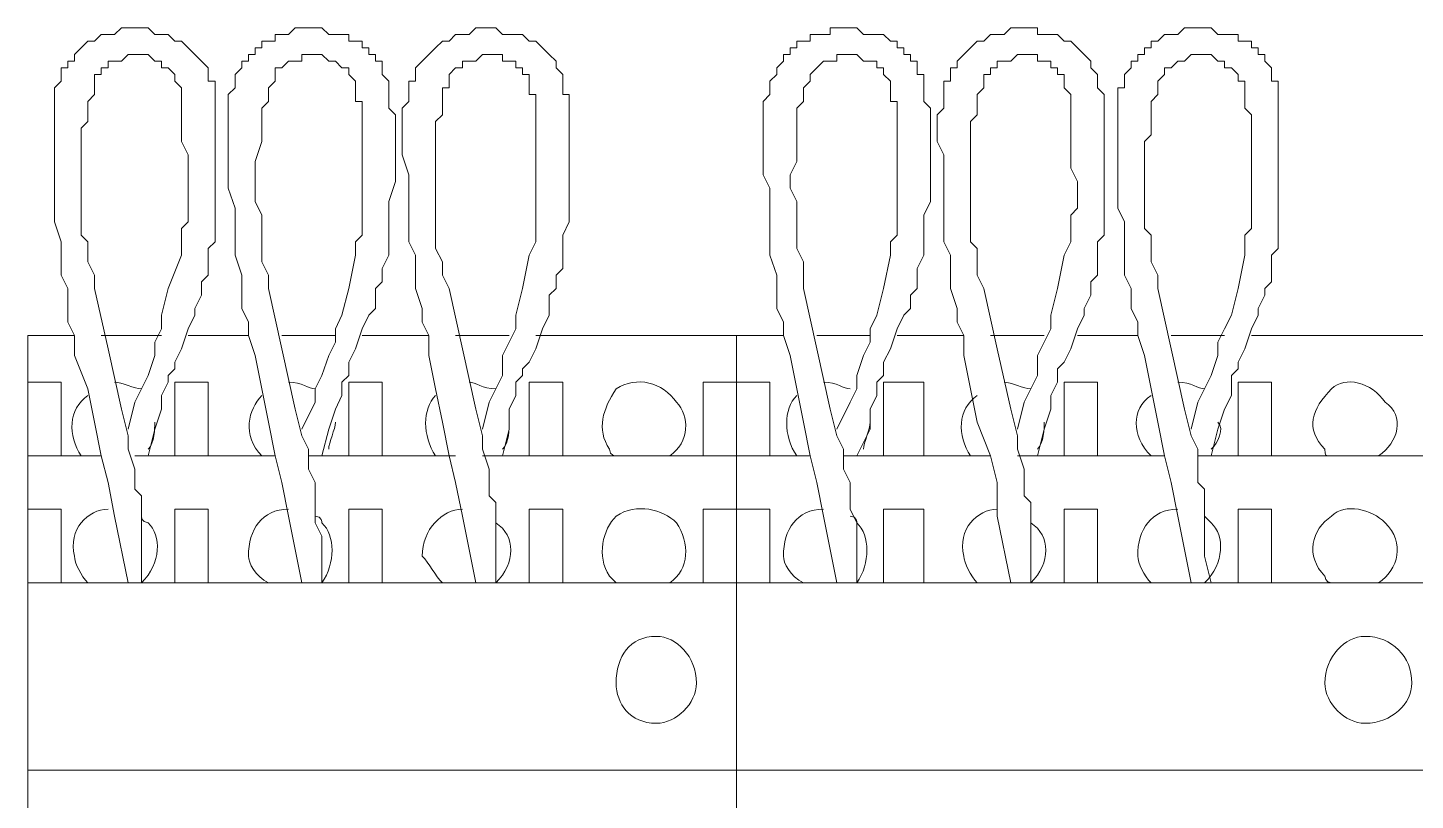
# Model space of a CAD drawing. Header units: millimetres. Extents: x 1004 to 59588, y 686 to 38112.
# Drawn here: x 17406.7 to 17528.8, y 2305.5 to 2373.4 of the extents above; entities that cross this region are included whole.
import ezdxf

# ---------------------------------------------------------------- set-up
doc = ezdxf.new("R2010")
doc.units = ezdxf.units.MM
doc.layers.add('PDF14_Geometry', color=7, linetype='Continuous')

msp = doc.modelspace()

# ---------------------------------------------------------------- linework, layer by layer
at = {"layer": 'PDF14_Geometry', "lineweight": 0}
for points in [[(17417.32, 2335.75), (17417.9, 2338.11), (17418.49, 2339.87), (17418.49, 2341.05), (17419.08, 2342.23), (17419.08, 2342.81), (17419.67, 2343.4), (17419.67, 2343.99), (17420.26, 2345.17), (17420.84, 2346.93), (17421.43, 2348.11), (17421.43, 2348.7), (17422.02, 2349.87), (17422.02, 2350.46), (17422.02, 2351.05), (17422.61, 2351.64), (17422.61, 2352.23), (17422.61, 2353.4), (17422.61, 2353.99), (17423.2, 2354.58), (17423.2, 2355.17), (17423.2, 2356.34), (17423.2, 2356.93), (17423.2, 2358.11), (17423.2, 2359.87), (17423.2, 2361.05), (17423.2, 2362.81), (17423.2, 2363.99), (17423.2, 2365.75), (17423.2, 2366.34), (17423.2, 2366.93), (17423.2, 2367.52), (17423.2, 2368.11), (17423.2, 2368.7), (17422.61, 2368.7), (17422.61, 2369.28), (17422.61, 2369.87), (17422.02, 2370.46), (17421.43, 2371.05), (17420.84, 2371.64), (17420.26, 2372.23), (17419.67, 2372.23), (17419.08, 2372.81), (17418.49, 2372.81), (17417.9, 2372.81), (17417.32, 2373.4), (17416.73, 2373.4), (17416.14, 2373.4), (17415.55, 2373.4), (17414.96, 2373.4), (17414.37, 2372.81), (17413.79, 2372.81), (17413.2, 2372.81), (17412.61, 2372.23), (17412.02, 2372.23), (17411.43, 2371.64), (17410.84, 2371.05), (17410.84, 2370.46), (17410.26, 2370.46), (17410.26, 2369.87), (17409.67, 2369.87), (17409.67, 2369.28), (17409.67, 2368.7), (17409.08, 2368.11), (17409.08, 2367.52), (17409.08, 2366.93), (17409.08, 2366.34), (17409.08, 2365.75), (17409.08, 2365.17), (17409.08, 2363.99), (17409.08, 2363.4), (17409.08, 2362.23), (17409.08, 2360.46), (17409.08, 2359.28), (17409.08, 2357.52), (17409.08, 2356.34), (17409.67, 2354.58), (17409.67, 2353.4), (17409.67, 2351.64), (17410.26, 2350.46), (17410.26, 2348.7), (17410.26, 2347.52), (17410.84, 2346.34)], [(17415.55, 2373.4), (17415.55, 2373.4)], [(17432.61, 2335.75), (17433.2, 2338.11), (17433.79, 2339.87), (17434.37, 2341.05), (17434.37, 2342.23), (17434.96, 2342.81), (17434.96, 2343.4), (17434.96, 2343.99), (17435.55, 2345.17), (17436.14, 2346.93), (17436.73, 2348.11), (17437.32, 2348.7), (17437.32, 2349.87), (17437.32, 2350.46), (17437.9, 2351.05), (17437.9, 2351.64), (17437.9, 2352.23), (17438.49, 2353.4), (17438.49, 2353.99), (17438.49, 2354.58), (17438.49, 2355.17), (17438.49, 2356.34), (17438.49, 2356.93), (17438.49, 2358.11), (17439.08, 2359.87), (17439.08, 2361.05), (17439.08, 2362.81), (17439.08, 2363.99), (17439.08, 2365.75), (17438.49, 2366.34), (17438.49, 2366.93), (17438.49, 2367.52), (17438.49, 2368.11), (17438.49, 2368.7), (17437.9, 2369.28), (17437.9, 2369.87), (17437.9, 2370.46), (17437.32, 2370.46), (17437.32, 2371.05), (17436.73, 2371.05), (17436.73, 2371.64), (17436.14, 2371.64), (17436.14, 2372.23), (17435.55, 2372.23), (17434.96, 2372.23), (17434.96, 2372.81), (17434.37, 2372.81), (17433.79, 2372.81), (17433.2, 2372.81), (17432.61, 2373.4), (17432.02, 2373.4), (17431.43, 2373.4), (17430.84, 2373.4), (17430.26, 2373.4), (17429.67, 2372.81), (17429.08, 2372.81), (17428.49, 2372.81), (17428.49, 2372.23), (17427.9, 2372.23), (17427.32, 2372.23), (17427.32, 2371.64), (17426.73, 2371.64), (17426.73, 2371.05), (17426.14, 2371.05), (17426.14, 2370.46), (17425.55, 2370.46), (17425.55, 2369.87), (17424.96, 2369.28), (17424.96, 2368.7), (17424.96, 2368.11), (17424.37, 2367.52), (17424.37, 2366.93), (17424.37, 2366.34), (17424.37, 2365.75), (17424.37, 2365.17), (17424.37, 2363.99), (17424.37, 2363.4), (17424.37, 2362.23), (17424.37, 2360.46), (17424.37, 2359.28), (17424.96, 2357.52), (17424.96, 2356.34), (17424.96, 2354.58), (17424.96, 2353.4), (17425.55, 2351.64), (17425.55, 2350.46), (17425.55, 2348.7), (17426.14, 2347.52), (17426.14, 2346.34), (17426.73, 2344.58), (17427.32, 2341.64), (17427.9, 2338.7), (17428.49, 2335.75)], [(17432.02, 2373.4), (17432.02, 2373.4)], [(17448.49, 2335.75), (17449.08, 2338.11), (17449.08, 2339.87), (17449.67, 2341.05), (17449.67, 2342.23), (17450.26, 2342.81), (17450.26, 2343.4), (17450.84, 2343.99), (17451.43, 2345.17), (17452.02, 2346.93), (17452.61, 2348.11), (17452.61, 2348.7), (17452.61, 2349.87), (17453.2, 2350.46), (17453.2, 2351.05), (17453.2, 2351.64), (17453.79, 2352.23), (17453.79, 2353.4), (17453.79, 2353.99), (17453.79, 2354.58), (17453.79, 2355.17), (17454.37, 2356.34), (17454.37, 2356.93), (17454.37, 2358.11), (17454.37, 2359.87), (17454.37, 2361.05), (17454.37, 2362.81), (17454.37, 2363.99), (17454.37, 2365.75), (17454.37, 2366.34), (17454.37, 2366.93), (17454.37, 2367.52), (17453.79, 2367.52), (17453.79, 2368.11), (17453.79, 2368.7), (17453.79, 2369.28), (17453.2, 2369.87), (17453.2, 2370.46), (17452.61, 2371.05), (17452.02, 2371.64), (17451.43, 2372.23), (17450.84, 2372.23), (17450.26, 2372.81), (17449.67, 2372.81), (17449.08, 2372.81), (17448.49, 2372.81), (17447.9, 2373.4), (17447.32, 2373.4), (17446.73, 2373.4), (17446.14, 2373.4), (17445.55, 2372.81), (17444.96, 2372.81), (17444.37, 2372.81), (17443.79, 2372.23), (17443.2, 2372.23), (17442.61, 2371.64), (17442.02, 2371.05), (17441.43, 2370.46), (17440.84, 2369.87), (17440.84, 2369.28), (17440.84, 2368.7), (17440.26, 2368.7), (17440.26, 2368.11), (17440.26, 2367.52), (17440.26, 2366.93), (17439.67, 2366.34), (17439.67, 2365.75), (17439.67, 2365.17), (17439.67, 2363.99), (17439.67, 2363.4), (17439.67, 2362.23), (17440.26, 2360.46), (17440.26, 2359.28), (17440.26, 2357.52), (17440.26, 2356.34), (17440.26, 2354.58), (17440.84, 2353.4), (17440.84, 2351.64), (17440.84, 2350.46), (17441.43, 2348.7), (17441.43, 2347.52), (17442.02, 2346.34), (17442.02, 2344.58), (17442.61, 2341.64), (17443.2, 2338.7), (17443.79, 2335.75), (17444.37, 2333.4), (17444.96, 2330.46), (17446.14, 2324.58)], [(17446.14, 2373.4), (17446.14, 2373.4)], [(17447.9, 2373.4), (17447.9, 2373.4)], [(17479.67, 2335.75), (17480.84, 2338.11), (17480.84, 2339.87), (17481.43, 2341.05), (17481.43, 2342.23), (17482.02, 2342.81), (17482.02, 2343.4), (17482.02, 2343.99), (17482.61, 2345.17), (17483.2, 2346.93), (17483.79, 2348.11), (17484.37, 2348.7), (17484.37, 2349.87), (17484.96, 2350.46), (17484.96, 2351.05), (17484.96, 2351.64), (17484.96, 2352.23), (17485.55, 2353.4), (17485.55, 2353.99), (17485.55, 2354.58), (17485.55, 2355.17), (17485.55, 2356.34), (17485.55, 2356.93), (17486.14, 2358.11), (17486.14, 2359.87), (17486.14, 2361.05), (17486.14, 2362.81), (17486.14, 2363.99), (17486.14, 2365.75), (17486.14, 2366.34), (17485.55, 2366.93), (17485.55, 2367.52), (17485.55, 2368.11), (17485.55, 2368.7), (17485.55, 2369.28), (17484.96, 2369.28), (17484.96, 2369.87), (17484.96, 2370.46), (17484.37, 2370.46), (17484.37, 2371.05), (17483.79, 2371.05), (17483.79, 2371.64), (17483.2, 2371.64), (17483.2, 2372.23), (17482.61, 2372.23), (17482.02, 2372.81), (17481.43, 2372.81), (17480.84, 2372.81), (17480.26, 2372.81), (17479.67, 2373.4), (17479.08, 2373.4), (17478.49, 2373.4), (17477.9, 2373.4), (17477.32, 2373.4), (17477.32, 2372.81), (17476.73, 2372.81), (17476.14, 2372.81), (17475.55, 2372.81), (17475.55, 2372.23), (17474.96, 2372.23), (17474.37, 2372.23), (17474.37, 2371.64), (17473.79, 2371.64), (17473.79, 2371.05), (17473.2, 2371.05), (17473.2, 2370.46), (17472.61, 2369.87), (17472.61, 2369.28), (17472.02, 2368.7), (17472.02, 2368.11), (17472.02, 2367.52), (17471.43, 2366.93), (17471.43, 2366.34), (17471.43, 2365.75), (17471.43, 2365.17), (17471.43, 2363.99), (17471.43, 2363.4), (17471.43, 2362.23), (17471.43, 2360.46), (17472.02, 2359.28), (17472.02, 2357.52), (17472.02, 2356.34), (17472.02, 2354.58), (17472.02, 2353.4), (17472.61, 2351.64), (17472.61, 2350.46), (17472.61, 2348.7), (17473.2, 2347.52), (17473.2, 2346.34)], [(17479.08, 2373.4), (17479.08, 2373.4)], [(17495.55, 2335.75), (17496.14, 2338.11), (17496.73, 2339.87), (17496.73, 2341.05), (17497.32, 2342.23), (17497.32, 2342.81), (17497.32, 2343.4), (17497.9, 2343.99), (17498.49, 2345.17), (17499.08, 2346.93), (17499.67, 2348.11), (17499.67, 2348.7), (17500.26, 2349.87), (17500.26, 2350.46), (17500.26, 2351.05), (17500.84, 2351.64), (17500.84, 2352.23), (17500.84, 2353.4), (17500.84, 2353.99), (17500.84, 2354.58), (17501.43, 2355.17), (17501.43, 2356.34), (17501.43, 2356.93), (17501.43, 2358.11), (17501.43, 2359.87), (17501.43, 2361.05), (17501.43, 2362.81), (17501.43, 2363.99), (17501.43, 2365.75), (17501.43, 2366.34), (17501.43, 2366.93), (17501.43, 2367.52), (17500.84, 2368.11), (17500.84, 2368.7), (17500.84, 2369.28), (17500.26, 2369.87), (17500.26, 2370.46), (17499.67, 2371.05), (17499.08, 2371.64), (17498.49, 2372.23), (17497.9, 2372.23), (17497.32, 2372.81), (17496.73, 2372.81), (17496.14, 2372.81), (17495.55, 2372.81), (17495.55, 2373.4), (17494.96, 2373.4), (17494.37, 2373.4), (17493.79, 2373.4), (17493.2, 2373.4), (17492.61, 2372.81), (17492.02, 2372.81), (17491.43, 2372.81), (17490.84, 2372.23), (17490.26, 2372.23), (17489.67, 2371.64), (17489.08, 2371.05), (17488.49, 2370.46), (17488.49, 2369.87), (17487.9, 2369.87), (17487.9, 2369.28), (17487.9, 2368.7), (17487.32, 2368.7), (17487.32, 2368.11), (17487.32, 2367.52), (17487.32, 2366.93), (17487.32, 2366.34), (17486.73, 2365.75), (17486.73, 2365.17), (17486.73, 2363.99), (17486.73, 2363.4), (17487.32, 2362.23), (17487.32, 2360.46), (17487.32, 2359.28), (17487.32, 2357.52), (17487.32, 2356.34), (17487.32, 2354.58), (17487.9, 2353.4), (17487.9, 2351.64), (17487.9, 2350.46), (17488.49, 2348.7), (17488.49, 2347.52), (17489.08, 2346.34), (17489.08, 2344.58), (17489.67, 2341.64), (17490.26, 2338.7), (17491.43, 2335.75)], [(17493.2, 2373.4), (17493.2, 2373.4)], [(17510.84, 2335.75), (17511.43, 2338.11), (17512.02, 2339.87), (17512.61, 2341.05), (17512.61, 2342.23), (17512.61, 2342.81), (17513.2, 2343.4), (17513.2, 2343.99), (17513.79, 2345.17), (17514.37, 2346.93), (17514.96, 2348.11), (17514.96, 2348.7), (17515.55, 2349.87), (17515.55, 2350.46), (17516.14, 2351.05), (17516.14, 2351.64), (17516.14, 2352.23), (17516.14, 2353.4), (17516.73, 2353.99), (17516.73, 2354.58), (17516.73, 2355.17), (17516.73, 2356.34), (17516.73, 2356.93), (17516.73, 2358.11), (17516.73, 2359.87), (17516.73, 2361.05), (17516.73, 2362.81), (17516.73, 2363.99), (17516.73, 2365.75), (17516.73, 2366.34), (17516.73, 2366.93), (17516.73, 2367.52), (17516.73, 2368.11), (17516.73, 2368.7), (17516.14, 2368.7), (17516.14, 2369.28), (17516.14, 2369.87), (17515.55, 2370.46), (17515.55, 2371.05), (17514.96, 2371.05), (17514.96, 2371.64), (17514.37, 2371.64), (17514.37, 2372.23), (17513.79, 2372.23), (17513.2, 2372.23), (17513.2, 2372.81), (17512.61, 2372.81), (17512.02, 2372.81), (17511.43, 2372.81), (17510.84, 2373.4), (17510.26, 2373.4), (17509.67, 2373.4), (17509.08, 2373.4), (17508.49, 2373.4), (17507.9, 2372.81), (17507.32, 2372.81), (17506.73, 2372.81), (17506.14, 2372.23), (17505.55, 2372.23), (17505.55, 2371.64), (17504.96, 2371.64), (17504.96, 2371.05), (17504.37, 2371.05), (17504.37, 2370.46), (17503.79, 2370.46), (17503.79, 2369.87), (17503.2, 2369.28), (17503.2, 2368.7), (17503.2, 2368.11), (17502.61, 2368.11), (17502.61, 2367.52), (17502.61, 2366.93), (17502.61, 2366.34), (17502.61, 2365.75), (17502.61, 2365.17), (17502.61, 2363.99), (17502.61, 2363.4), (17502.61, 2362.23), (17502.61, 2360.46), (17502.61, 2359.28), (17502.61, 2357.52), (17503.2, 2356.34), (17503.2, 2354.58), (17503.2, 2353.4), (17503.2, 2351.64), (17503.79, 2350.46), (17503.79, 2348.7), (17504.37, 2347.52), (17504.37, 2346.34), (17504.96, 2344.58), (17505.55, 2341.64), (17506.14, 2338.7), (17506.73, 2335.75)], [(17509.67, 2373.4), (17509.67, 2373.4)], [(17411.43, 2371.64), (17411.43, 2371.64)], [(17412.61, 2372.23), (17412.61, 2372.23)], [(17413.79, 2372.81), (17413.79, 2372.81)], [(17417.9, 2372.81), (17417.9, 2372.81)], [(17419.08, 2372.81), (17419.08, 2372.81)], [(17420.26, 2372.23), (17420.26, 2372.23)], [(17420.84, 2371.64), (17420.84, 2371.64)], [(17429.67, 2372.81), (17429.67, 2372.81)], [(17433.79, 2372.81), (17433.79, 2372.81)], [(17442.61, 2371.64), (17442.61, 2371.64)], [(17443.2, 2372.23), (17443.2, 2372.23)], [(17444.37, 2372.81), (17444.37, 2372.81)], [(17449.67, 2372.81), (17449.67, 2372.81)], [(17450.84, 2372.23), (17450.84, 2372.23)], [(17452.02, 2371.64), (17452.02, 2371.64)], [(17480.84, 2372.81), (17480.84, 2372.81)], [(17482.61, 2372.23), (17482.61, 2372.23)], [(17489.67, 2371.64), (17489.67, 2371.64)], [(17490.26, 2372.23), (17490.26, 2372.23)], [(17491.43, 2372.81), (17491.43, 2372.81)], [(17497.32, 2372.81), (17497.32, 2372.81)], [(17498.49, 2372.23), (17498.49, 2372.23)], [(17499.08, 2371.64), (17499.08, 2371.64)], [(17506.14, 2372.23), (17506.14, 2372.23)], [(17507.32, 2372.81), (17507.32, 2372.81)], [(17511.43, 2372.81), (17511.43, 2372.81)], [(17410.84, 2371.05), (17410.84, 2371.05)], [(17415.55, 2338.11), (17416.14, 2340.46), (17416.73, 2341.64), (17417.32, 2342.81), (17417.9, 2344.58), (17417.9, 2345.75), (17418.49, 2346.93), (17418.49, 2348.11), (17419.08, 2350.46), (17420.26, 2353.4), (17420.26, 2354.58), (17420.26, 2355.17), (17420.26, 2355.75), (17420.84, 2356.34), (17420.84, 2356.93), (17420.84, 2357.52), (17420.84, 2358.11), (17420.84, 2359.28), (17420.84, 2359.87), (17420.84, 2361.05), (17420.84, 2362.23), (17420.26, 2363.4), (17420.26, 2364.58), (17420.26, 2365.75), (17420.26, 2366.34), (17420.26, 2366.93), (17420.26, 2367.52), (17420.26, 2368.11), (17419.67, 2368.7), (17419.67, 2369.28), (17419.08, 2369.87), (17418.49, 2369.87), (17418.49, 2370.46), (17417.9, 2370.46), (17417.32, 2371.05), (17416.73, 2371.05), (17416.14, 2371.05), (17415.55, 2371.05), (17414.96, 2370.46), (17414.37, 2370.46), (17413.79, 2370.46), (17413.79, 2369.87), (17413.2, 2369.87), (17413.2, 2369.28), (17412.61, 2369.28), (17412.61, 2368.7), (17412.61, 2368.11), (17412.61, 2367.52), (17412.02, 2366.93), (17412.02, 2366.34), (17412.02, 2365.75), (17412.02, 2365.17), (17411.43, 2364.58), (17411.43, 2363.99), (17411.43, 2363.4), (17411.43, 2361.64), (17411.43, 2360.46), (17411.43, 2359.28), (17411.43, 2358.11), (17411.43, 2356.93), (17411.43, 2355.75), (17411.43, 2355.17), (17412.02, 2354.58), (17412.02, 2353.99), (17412.02, 2352.81), (17412.61, 2351.64), (17412.61, 2350.46), (17413.79, 2345.17), (17414.96, 2339.87), (17415.55, 2337.52), (17415.55, 2336.34), (17416.14, 2334.58), (17416.14, 2333.4), (17416.14, 2332.81), (17416.73, 2332.23), (17416.73, 2331.64), (17416.73, 2331.05), (17416.73, 2329.87), (17416.73, 2328.7), (17416.73, 2326.93), (17416.73, 2324.58)], [(17414.37, 2370.46), (17414.37, 2370.46)], [(17414.37, 2370.46), (17414.37, 2370.46)], [(17414.96, 2370.46), (17414.96, 2370.46)], [(17416.73, 2371.05), (17416.73, 2371.05)], [(17417.9, 2370.46), (17417.9, 2370.46)], [(17417.9, 2370.46), (17417.9, 2370.46)], [(17418.49, 2370.46), (17418.49, 2370.46)], [(17418.49, 2370.46), (17418.49, 2370.46)], [(17421.43, 2371.05), (17421.43, 2371.05)], [(17422.02, 2370.46), (17422.02, 2370.46)], [(17430.84, 2338.11), (17432.02, 2340.46), (17432.02, 2341.64), (17432.61, 2342.81), (17433.2, 2344.58), (17433.79, 2345.75), (17433.79, 2346.93), (17434.37, 2348.11), (17434.96, 2350.46), (17435.55, 2353.4), (17435.55, 2354.58), (17436.14, 2355.17), (17436.14, 2355.75), (17436.14, 2356.34), (17436.14, 2356.93), (17436.14, 2357.52), (17436.14, 2358.11), (17436.14, 2359.28), (17436.14, 2359.87), (17436.14, 2361.05), (17436.14, 2362.23), (17436.14, 2363.4), (17436.14, 2364.58), (17436.14, 2365.75), (17436.14, 2366.34), (17436.14, 2366.93), (17435.55, 2366.93), (17435.55, 2367.52), (17435.55, 2368.11), (17435.55, 2368.7), (17434.96, 2369.28), (17434.96, 2369.87), (17434.37, 2369.87), (17433.79, 2370.46), (17433.2, 2370.46), (17432.61, 2371.05), (17432.02, 2371.05), (17431.43, 2371.05), (17430.84, 2371.05), (17430.84, 2370.46), (17430.26, 2370.46), (17429.67, 2370.46), (17429.08, 2369.87), (17428.49, 2369.87), (17428.49, 2369.28), (17428.49, 2368.7), (17427.9, 2368.11), (17427.9, 2367.52), (17427.9, 2366.93), (17427.32, 2366.34), (17427.32, 2365.75), (17427.32, 2365.17), (17427.32, 2364.58), (17427.32, 2363.99), (17427.32, 2363.4), (17426.73, 2361.64), (17426.73, 2360.46), (17426.73, 2359.28), (17426.73, 2358.11), (17427.32, 2356.93), (17427.32, 2355.75), (17427.32, 2355.17), (17427.32, 2354.58), (17427.32, 2353.99), (17427.32, 2352.81), (17427.9, 2351.64), (17427.9, 2350.46), (17429.08, 2345.17), (17430.26, 2339.87), (17430.84, 2337.52), (17431.43, 2336.34), (17431.43, 2334.58), (17432.02, 2333.4), (17432.02, 2332.81), (17432.02, 2332.23), (17432.02, 2331.64), (17432.02, 2331.05), (17432.02, 2329.87), (17432.61, 2328.7), (17432.61, 2326.93), (17432.61, 2324.58)], [(17429.67, 2370.46), (17429.67, 2370.46)], [(17429.67, 2370.46), (17429.67, 2370.46)], [(17430.26, 2370.46), (17430.26, 2370.46)], [(17432.61, 2371.05), (17432.61, 2371.05)], [(17433.2, 2370.46), (17433.2, 2370.46)], [(17433.79, 2370.46), (17433.79, 2370.46)], [(17433.79, 2370.46), (17433.79, 2370.46)], [(17433.79, 2370.46), (17433.79, 2370.46)], [(17441.43, 2370.46), (17441.43, 2370.46)], [(17442.02, 2371.05), (17442.02, 2371.05)], [(17446.73, 2338.11), (17447.32, 2340.46), (17447.9, 2341.64), (17448.49, 2342.81), (17448.49, 2344.58), (17449.08, 2345.75), (17449.67, 2346.93), (17449.67, 2348.11), (17450.26, 2350.46), (17450.84, 2353.4), (17451.43, 2354.58), (17451.43, 2355.17), (17451.43, 2355.75), (17451.43, 2356.34), (17451.43, 2356.93), (17451.43, 2357.52), (17451.43, 2358.11), (17451.43, 2359.28), (17451.43, 2359.87), (17451.43, 2361.05), (17451.43, 2362.23), (17451.43, 2363.4), (17451.43, 2364.58), (17451.43, 2365.75), (17451.43, 2366.34), (17451.43, 2366.93), (17451.43, 2367.52), (17450.84, 2367.52), (17450.84, 2368.11), (17450.84, 2368.7), (17450.84, 2369.28), (17450.26, 2369.28), (17450.26, 2369.87), (17449.67, 2369.87), (17449.67, 2370.46), (17449.08, 2370.46), (17448.49, 2370.46), (17448.49, 2371.05), (17447.9, 2371.05), (17447.32, 2371.05), (17446.73, 2371.05), (17446.14, 2370.46), (17445.55, 2370.46), (17444.96, 2370.46), (17444.96, 2369.87), (17444.37, 2369.87), (17443.79, 2369.28), (17443.79, 2368.7), (17443.79, 2368.11), (17443.2, 2368.11), (17443.2, 2367.52), (17443.2, 2366.93), (17443.2, 2366.34), (17443.2, 2365.75), (17442.61, 2365.17), (17442.61, 2364.58), (17442.61, 2363.99), (17442.61, 2363.4), (17442.61, 2361.64), (17442.61, 2360.46), (17442.61, 2359.28), (17442.61, 2358.11), (17442.61, 2356.93), (17442.61, 2355.75), (17442.61, 2355.17), (17442.61, 2354.58), (17442.61, 2353.99), (17443.2, 2352.81), (17443.2, 2351.64), (17443.79, 2350.46), (17444.96, 2345.17), (17446.14, 2339.87), (17446.73, 2337.52), (17446.73, 2336.34), (17447.32, 2334.58), (17447.32, 2333.4), (17447.32, 2332.81), (17447.32, 2332.23), (17447.9, 2331.64), (17447.9, 2331.05), (17447.9, 2329.87), (17447.9, 2328.7), (17447.9, 2326.93), (17447.9, 2324.58)], [(17444.96, 2370.46), (17444.96, 2370.46)], [(17445.55, 2370.46), (17445.55, 2370.46)], [(17445.55, 2370.46), (17445.55, 2370.46)], [(17446.73, 2371.05), (17446.73, 2371.05)], [(17449.08, 2370.46), (17449.08, 2370.46)], [(17449.08, 2370.46), (17449.08, 2370.46)], [(17449.67, 2370.46), (17449.67, 2370.46)], [(17452.61, 2371.05), (17452.61, 2371.05)], [(17453.2, 2370.46), (17453.2, 2370.46)], [(17473.2, 2370.46), (17473.2, 2370.46)], [(17477.9, 2338.11), (17479.08, 2340.46), (17479.67, 2341.64), (17479.67, 2342.81), (17480.26, 2344.58), (17480.84, 2345.75), (17480.84, 2346.93), (17481.43, 2348.11), (17482.02, 2350.46), (17482.61, 2353.4), (17482.61, 2354.58), (17483.2, 2355.17), (17483.2, 2355.75), (17483.2, 2356.34), (17483.2, 2356.93), (17483.2, 2357.52), (17483.2, 2358.11), (17483.2, 2359.28), (17483.2, 2359.87), (17483.2, 2361.05), (17483.2, 2362.23), (17483.2, 2363.4), (17483.2, 2364.58), (17483.2, 2365.75), (17483.2, 2366.34), (17483.2, 2366.93), (17482.61, 2366.93), (17482.61, 2367.52), (17482.61, 2368.11), (17482.61, 2368.7), (17482.02, 2369.28), (17482.02, 2369.87), (17481.43, 2369.87), (17481.43, 2370.46), (17480.84, 2370.46), (17480.26, 2370.46), (17479.67, 2371.05), (17479.08, 2371.05), (17478.49, 2371.05), (17477.9, 2371.05), (17477.9, 2370.46), (17477.32, 2370.46), (17476.73, 2370.46), (17476.14, 2369.87), (17475.55, 2369.28), (17475.55, 2368.7), (17474.96, 2368.11), (17474.96, 2367.52), (17474.96, 2366.93), (17474.37, 2366.34), (17474.37, 2365.75), (17474.37, 2365.17), (17474.37, 2364.58), (17474.37, 2363.99), (17474.37, 2363.4), (17474.37, 2361.64), (17473.79, 2360.46), (17473.79, 2359.28), (17474.37, 2358.11), (17474.37, 2356.93), (17474.37, 2355.75), (17474.37, 2355.17), (17474.37, 2354.58), (17474.37, 2353.99), (17474.96, 2352.81), (17474.96, 2351.64), (17474.96, 2350.46), (17476.14, 2345.17), (17477.32, 2339.87), (17477.9, 2337.52), (17478.49, 2336.34), (17478.49, 2334.58), (17479.08, 2333.4), (17479.08, 2332.81), (17479.08, 2332.23), (17479.08, 2331.64), (17479.08, 2331.05), (17479.67, 2329.87), (17479.67, 2328.7), (17479.67, 2326.93), (17479.67, 2324.58)], [(17476.73, 2370.46), (17476.73, 2370.46)], [(17476.73, 2370.46), (17476.73, 2370.46)], [(17477.32, 2370.46), (17477.32, 2370.46)], [(17479.67, 2371.05), (17479.67, 2371.05)], [(17480.26, 2370.46), (17480.26, 2370.46)], [(17480.84, 2370.46), (17480.84, 2370.46)], [(17480.84, 2370.46), (17480.84, 2370.46)], [(17488.49, 2370.46), (17488.49, 2370.46)], [(17489.08, 2371.05), (17489.08, 2371.05)], [(17493.79, 2338.11), (17494.37, 2340.46), (17494.96, 2341.64), (17495.55, 2342.81), (17495.55, 2344.58), (17496.14, 2345.75), (17496.73, 2346.93), (17496.73, 2348.11), (17497.32, 2350.46), (17497.9, 2353.4), (17498.49, 2354.58), (17498.49, 2355.17), (17498.49, 2355.75), (17498.49, 2356.34), (17498.49, 2356.93), (17499.08, 2357.52), (17499.08, 2358.11), (17499.08, 2359.28), (17499.08, 2359.87), (17498.49, 2361.05), (17498.49, 2362.23), (17498.49, 2363.4), (17498.49, 2364.58), (17498.49, 2365.75), (17498.49, 2366.34), (17498.49, 2366.93), (17498.49, 2367.52), (17497.9, 2368.11), (17497.9, 2368.7), (17497.9, 2369.28), (17497.32, 2369.28), (17497.32, 2369.87), (17496.73, 2369.87), (17496.73, 2370.46), (17496.14, 2370.46), (17495.55, 2370.46), (17495.55, 2371.05), (17494.96, 2371.05), (17494.37, 2371.05), (17493.79, 2371.05), (17493.2, 2370.46), (17492.61, 2370.46), (17492.02, 2370.46), (17492.02, 2369.87), (17491.43, 2369.87), (17491.43, 2369.28), (17490.84, 2369.28), (17490.84, 2368.7), (17490.84, 2368.11), (17490.26, 2367.52), (17490.26, 2366.93), (17490.26, 2366.34), (17490.26, 2365.75), (17489.67, 2365.17), (17489.67, 2364.58), (17489.67, 2363.99), (17489.67, 2363.4), (17489.67, 2361.64), (17489.67, 2360.46), (17489.67, 2359.28), (17489.67, 2358.11), (17489.67, 2356.93), (17489.67, 2355.75), (17489.67, 2355.17), (17489.67, 2354.58), (17490.26, 2353.99), (17490.26, 2352.81), (17490.26, 2351.64), (17490.84, 2350.46), (17492.02, 2345.17), (17493.2, 2339.87), (17493.79, 2337.52), (17493.79, 2336.34), (17494.37, 2334.58), (17494.37, 2333.4), (17494.37, 2332.81), (17494.37, 2332.23), (17494.96, 2331.64), (17494.96, 2331.05), (17494.96, 2329.87), (17494.96, 2328.7), (17494.96, 2326.93), (17494.96, 2324.58)], [(17492.61, 2370.46), (17492.61, 2370.46)], [(17492.61, 2370.46), (17492.61, 2370.46)], [(17492.61, 2370.46), (17492.61, 2370.46)], [(17494.37, 2371.05), (17494.37, 2371.05)], [(17496.14, 2370.46), (17496.14, 2370.46)], [(17496.14, 2370.46), (17496.14, 2370.46)], [(17496.73, 2370.46), (17496.73, 2370.46)], [(17499.67, 2371.05), (17499.67, 2371.05)], [(17500.26, 2370.46), (17500.26, 2370.46)], [(17509.08, 2338.11), (17509.67, 2340.46), (17510.26, 2341.64), (17510.84, 2342.81), (17511.43, 2344.58), (17511.43, 2345.75), (17512.02, 2346.93), (17512.61, 2348.11), (17513.2, 2350.46), (17513.79, 2353.4), (17513.79, 2354.58), (17513.79, 2355.17), (17514.37, 2355.75), (17514.37, 2356.34), (17514.37, 2356.93), (17514.37, 2357.52), (17514.37, 2358.11), (17514.37, 2359.28), (17514.37, 2359.87), (17514.37, 2361.05), (17514.37, 2362.23), (17514.37, 2363.4), (17514.37, 2364.58), (17514.37, 2365.75), (17513.79, 2366.34), (17513.79, 2366.93), (17513.79, 2367.52), (17513.79, 2368.11), (17513.79, 2368.7), (17513.2, 2368.7), (17513.2, 2369.28), (17512.61, 2369.87), (17512.02, 2369.87), (17512.02, 2370.46), (17511.43, 2370.46), (17510.84, 2371.05), (17510.26, 2371.05), (17509.67, 2371.05), (17509.08, 2371.05), (17508.49, 2370.46), (17507.9, 2370.46), (17507.32, 2369.87), (17506.73, 2369.87), (17506.73, 2369.28), (17506.14, 2368.7), (17506.14, 2368.11), (17506.14, 2367.52), (17505.55, 2366.93), (17505.55, 2366.34), (17505.55, 2365.75), (17505.55, 2365.17), (17505.55, 2364.58), (17505.55, 2363.99), (17504.96, 2363.4), (17504.96, 2361.64), (17504.96, 2360.46), (17504.96, 2359.28), (17504.96, 2358.11), (17504.96, 2356.93), (17504.96, 2355.75), (17505.55, 2355.17), (17505.55, 2354.58), (17505.55, 2353.99), (17505.55, 2352.81), (17506.14, 2351.64), (17506.14, 2350.46), (17507.32, 2345.17), (17508.49, 2339.87), (17509.08, 2337.52), (17509.67, 2336.34), (17509.67, 2334.58), (17509.67, 2333.4), (17510.26, 2332.81), (17510.26, 2332.23), (17510.26, 2331.64), (17510.26, 2331.05), (17510.26, 2329.87), (17510.26, 2328.7), (17510.26, 2326.93), (17510.84, 2324.58)], [(17507.9, 2370.46), (17507.9, 2370.46)], [(17507.9, 2370.46), (17507.9, 2370.46)], [(17507.9, 2370.46), (17507.9, 2370.46)], [(17508.49, 2370.46), (17508.49, 2370.46)], [(17510.26, 2371.05), (17510.26, 2371.05)], [(17511.43, 2370.46), (17511.43, 2370.46)], [(17511.43, 2370.46), (17511.43, 2370.46)], [(17512.02, 2370.46), (17512.02, 2370.46)], [(17512.02, 2370.46), (17512.02, 2370.46)], [(17515.55, 2370.46), (17515.55, 2370.46)], [(17413.79, 2369.87), (17413.79, 2369.87)], [(17419.08, 2369.87), (17419.08, 2369.87)], [(17419.67, 2369.28), (17419.67, 2369.28)], [(17422.61, 2369.28), (17422.61, 2369.28)], [(17425.55, 2369.87), (17425.55, 2369.87)], [(17428.49, 2369.28), (17428.49, 2369.28)], [(17429.08, 2369.87), (17429.08, 2369.87)], [(17434.37, 2369.87), (17434.37, 2369.87)], [(17434.96, 2369.28), (17434.96, 2369.28)], [(17437.9, 2369.28), (17437.9, 2369.28)], [(17440.84, 2369.87), (17440.84, 2369.87)], [(17443.79, 2369.28), (17443.79, 2369.28)], [(17444.37, 2369.87), (17444.37, 2369.87)], [(17450.26, 2369.87), (17450.26, 2369.87)], [(17453.79, 2369.28), (17453.79, 2369.28)], [(17472.61, 2369.87), (17472.61, 2369.87)], [(17475.55, 2369.28), (17475.55, 2369.28)], [(17476.14, 2369.87), (17476.14, 2369.87)], [(17476.14, 2369.87), (17476.14, 2369.87)], [(17481.43, 2369.87), (17481.43, 2369.87)], [(17482.02, 2369.28), (17482.02, 2369.28)], [(17491.43, 2369.87), (17491.43, 2369.87)], [(17497.32, 2369.87), (17497.32, 2369.87)], [(17500.84, 2369.28), (17500.84, 2369.28)], [(17503.79, 2369.87), (17503.79, 2369.87)], [(17506.73, 2369.28), (17506.73, 2369.28)], [(17507.32, 2369.87), (17507.32, 2369.87)], [(17512.61, 2369.87), (17512.61, 2369.87)], [(17513.2, 2369.28), (17513.2, 2369.28)], [(17516.14, 2369.28), (17516.14, 2369.28)], [(17409.08, 2368.11), (17409.08, 2368.11)], [(17409.67, 2368.7), (17409.67, 2368.7)], [(17412.61, 2368.11), (17412.61, 2368.11)], [(17419.67, 2368.7), (17419.67, 2368.7)], [(17424.96, 2368.7), (17424.96, 2368.7)], [(17424.96, 2368.11), (17424.96, 2368.11)], [(17427.9, 2368.11), (17427.9, 2368.11)], [(17435.55, 2368.7), (17435.55, 2368.7)], [(17438.49, 2368.7), (17438.49, 2368.7)], [(17440.26, 2368.11), (17440.26, 2368.11)], [(17450.84, 2368.7), (17450.84, 2368.7)], [(17453.79, 2368.7), (17453.79, 2368.7)], [(17472.02, 2368.7), (17472.02, 2368.7)], [(17472.02, 2368.11), (17472.02, 2368.11)], [(17474.96, 2368.11), (17474.96, 2368.11)], [(17482.61, 2368.7), (17482.61, 2368.7)], [(17485.55, 2368.7), (17485.55, 2368.7)], [(17487.32, 2368.11), (17487.32, 2368.11)], [(17490.84, 2368.11), (17490.84, 2368.11)], [(17497.9, 2368.7), (17497.9, 2368.7)], [(17500.84, 2368.7), (17500.84, 2368.7)], [(17503.2, 2368.7), (17503.2, 2368.7)], [(17506.14, 2368.11), (17506.14, 2368.11)], [(17409.08, 2366.93), (17409.08, 2366.93)], [(17420.26, 2367.52), (17420.26, 2367.52)], [(17420.26, 2366.93), (17420.26, 2366.93)], [(17423.2, 2367.52), (17423.2, 2367.52)], [(17424.37, 2366.93), (17424.37, 2366.93)], [(17435.55, 2367.52), (17435.55, 2367.52)], [(17438.49, 2367.52), (17438.49, 2367.52)], [(17440.26, 2366.93), (17440.26, 2366.93)], [(17451.43, 2366.93), (17451.43, 2366.93)], [(17471.43, 2366.93), (17471.43, 2366.93)], [(17482.61, 2367.52), (17482.61, 2367.52)], [(17485.55, 2367.52), (17485.55, 2367.52)], [(17487.32, 2366.93), (17487.32, 2366.93)], [(17498.49, 2367.52), (17498.49, 2367.52)], [(17498.49, 2366.93), (17498.49, 2366.93)], [(17501.43, 2367.52), (17501.43, 2367.52)], [(17502.61, 2366.93), (17502.61, 2366.93)], [(17513.79, 2367.52), (17513.79, 2367.52)], [(17513.79, 2366.93), (17513.79, 2366.93)], [(17516.73, 2367.52), (17516.73, 2367.52)], [(17413.2, 2335.75), (17412.61, 2338.7), (17412.02, 2341.64), (17410.84, 2344.58), (17410.84, 2346.34), (17406.73, 2346.34), (17406.73, 2252.81), (17410.84, 2252.81)], [(17413.2, 2346.34), (17418.49, 2346.34)], [(17420.84, 2346.34), (17426.14, 2346.34)], [(17429.08, 2346.34), (17433.79, 2346.34)], [(17436.14, 2346.34), (17442.02, 2346.34)], [(17444.37, 2346.34), (17449.08, 2346.34)], [(17451.43, 2346.34), (17469.08, 2346.34), (17469.08, 2252.81), (17451.43, 2252.81)], [(17475.55, 2335.75), (17474.96, 2338.7), (17474.37, 2341.64), (17473.79, 2344.58), (17473.2, 2346.34), (17469.08, 2346.34), (17469.08, 2252.81), (17473.2, 2252.81)], [(17476.14, 2346.34), (17480.84, 2346.34)], [(17483.2, 2346.34), (17489.08, 2346.34)], [(17491.43, 2346.34), (17496.14, 2346.34)], [(17499.08, 2346.34), (17504.37, 2346.34)], [(17507.32, 2346.34), (17512.02, 2346.34)], [(17514.37, 2346.34), (17532.02, 2346.34), (17532.02, 2252.81), (17514.37, 2252.81)], [(17406.73, 2342.23), (17409.67, 2342.23), (17409.67, 2335.75)], [(17422.61, 2335.75), (17422.61, 2342.23), (17419.67, 2342.23), (17419.67, 2335.75)], [(17437.9, 2335.75), (17437.9, 2342.23), (17434.96, 2342.23), (17434.96, 2335.75)], [(17453.79, 2335.75), (17453.79, 2342.23), (17450.84, 2342.23), (17450.84, 2335.75)], [(17472.02, 2335.75), (17472.02, 2342.23), (17469.08, 2342.23), (17466.14, 2342.23), (17466.14, 2335.75)], [(17485.55, 2335.75), (17485.55, 2342.23), (17482.02, 2342.23), (17482.02, 2335.75)], [(17500.84, 2335.75), (17500.84, 2342.23), (17497.9, 2342.23), (17497.9, 2335.75)], [(17516.14, 2335.75), (17516.14, 2342.23), (17513.2, 2342.23), (17513.2, 2335.75)], [(17406.73, 2335.75), (17413.2, 2335.75), (17413.79, 2333.4), (17414.37, 2330.46), (17415.55, 2324.58)], [(17416.14, 2335.75), (17428.49, 2335.75), (17429.08, 2333.4), (17429.67, 2330.46), (17430.84, 2324.58)], [(17431.43, 2335.75), (17444.37, 2335.75)], [(17442.61, 2335.75), (17443.2, 2335.75)], [(17446.73, 2335.75), (17469.08, 2335.75), (17475.55, 2335.75), (17476.14, 2333.4), (17476.73, 2330.46), (17477.9, 2324.58)], [(17478.49, 2335.75), (17491.43, 2335.75), (17492.02, 2333.4), (17492.02, 2330.46), (17493.2, 2324.58)], [(17489.67, 2335.75), (17490.26, 2335.75)], [(17493.79, 2335.75), (17506.73, 2335.75), (17507.32, 2333.4), (17507.9, 2330.46), (17509.08, 2324.58)], [(17505.55, 2335.75), (17505.55, 2335.75)], [(17509.67, 2335.75), (17532.02, 2335.75), (17538.49, 2335.75), (17539.08, 2333.4), (17539.67, 2330.46), (17540.26, 2324.58)], [(17406.73, 2331.05), (17409.67, 2331.05), (17409.67, 2324.58)], [(17422.61, 2324.58), (17422.61, 2331.05), (17419.67, 2331.05), (17419.67, 2324.58)], [(17437.9, 2324.58), (17437.9, 2331.05), (17434.96, 2331.05), (17434.96, 2324.58)], [(17447.9, 2329.87), (17447.9, 2330.46)], [(17453.79, 2324.58), (17453.79, 2331.05), (17450.84, 2331.05), (17450.84, 2324.58)], [(17472.02, 2324.58), (17472.02, 2331.05), (17469.08, 2331.05), (17466.14, 2331.05), (17466.14, 2324.58)], [(17485.55, 2324.58), (17485.55, 2331.05), (17482.02, 2331.05), (17482.02, 2324.58)], [(17494.96, 2329.87), (17494.96, 2330.46)], [(17500.84, 2324.58), (17500.84, 2331.05), (17497.9, 2331.05), (17497.9, 2324.58)], [(17510.84, 2329.87), (17510.26, 2330.46)], [(17516.14, 2324.58), (17516.14, 2331.05), (17513.2, 2331.05), (17513.2, 2324.58)], [(17406.73, 2324.58), (17469.08, 2324.58), (17532.02, 2324.58), (17594.37, 2324.58), (17656.73, 2324.58), (17719.67, 2324.58), (17782.02, 2324.58), (17844.96, 2324.58), (17907.32, 2324.58)], [(17457.9, 2325.17), (17458.49, 2324.58)], [(17406.73, 2308.11), (17469.08, 2308.11), (17532.02, 2308.11), (17594.37, 2308.11), (17656.73, 2308.11), (17719.67, 2308.11), (17782.02, 2308.11), (17844.96, 2308.11), (17907.32, 2308.11)]]:
    msp.add_lwpolyline(points, dxfattribs=at)
for points in [[(17463.79, 2340.46), (17462.61, 2342.23), (17460.26, 2342.81), (17458.49, 2341.64)], [(17526.14, 2340.46), (17524.96, 2342.23), (17522.61, 2342.81), (17521.43, 2341.64)], [(17416.73, 2341.64), (17416.14, 2341.64), (17414.96, 2342.23), (17414.37, 2342.23)], [(17432.02, 2341.64), (17431.43, 2341.64), (17430.84, 2342.23), (17429.67, 2342.23)], [(17447.9, 2341.64), (17446.73, 2341.64), (17446.14, 2342.23), (17445.55, 2342.23)], [(17458.49, 2341.64), (17457.32, 2339.87), (17456.73, 2338.11), (17457.9, 2336.34)], [(17479.08, 2341.64), (17478.49, 2341.64), (17477.9, 2342.23), (17476.73, 2342.23)], [(17494.96, 2341.64), (17494.37, 2341.64), (17493.2, 2342.23), (17492.61, 2342.23)], [(17510.26, 2341.64), (17509.67, 2341.64), (17509.08, 2342.23), (17507.9, 2342.23)], [(17521.43, 2341.64), (17519.67, 2339.87), (17519.08, 2338.11), (17520.84, 2336.34)], [(17412.02, 2341.05), (17410.26, 2339.87), (17410.26, 2337.52), (17411.43, 2335.75)], [(17427.32, 2341.05), (17426.14, 2339.87), (17425.55, 2337.52), (17427.32, 2335.75)], [(17442.61, 2341.05), (17441.43, 2339.87), (17441.43, 2337.52), (17442.61, 2335.75)], [(17463.2, 2335.75), (17464.96, 2336.93), (17464.96, 2339.28), (17463.79, 2340.46)], [(17474.37, 2341.05), (17473.2, 2339.87), (17473.2, 2337.52), (17474.37, 2335.75)], [(17490.26, 2341.05), (17488.49, 2339.87), (17488.49, 2337.52), (17489.67, 2335.75)], [(17505.55, 2341.05), (17503.79, 2339.87), (17503.79, 2337.52), (17505.55, 2335.75)], [(17525.55, 2335.75), (17527.32, 2336.93), (17527.9, 2339.28), (17526.14, 2340.46)], [(17417.32, 2336.34), (17417.9, 2336.93), (17417.9, 2338.11), (17417.9, 2338.7)], [(17433.2, 2336.34), (17433.2, 2336.93), (17433.79, 2338.11), (17433.79, 2338.7)], [(17448.49, 2336.34), (17449.08, 2336.93), (17449.08, 2338.11), (17449.08, 2338.7)], [(17480.26, 2336.34), (17480.26, 2336.93), (17480.84, 2338.11), (17480.84, 2338.7)], [(17495.55, 2336.34), (17496.14, 2336.93), (17496.14, 2338.11), (17496.14, 2338.7)], [(17510.84, 2336.34), (17511.43, 2336.93), (17512.02, 2338.11), (17511.43, 2338.7)], [(17457.9, 2336.34), (17457.9, 2335.75), (17458.49, 2335.75), (17458.49, 2335.75)], [(17520.84, 2336.34), (17520.84, 2335.75), (17520.84, 2335.75), (17521.43, 2335.75)], [(17411.43, 2335.75), (17412.02, 2335.75), (17412.02, 2335.75), (17412.02, 2335.75)], [(17427.32, 2335.75), (17427.32, 2335.75), (17427.32, 2335.75), (17427.9, 2335.75)], [(17474.37, 2335.75), (17474.37, 2335.75), (17474.37, 2335.75), (17474.96, 2335.75)], [(17463.79, 2329.87), (17462.61, 2331.05), (17460.26, 2331.64), (17458.49, 2330.46)], [(17526.14, 2329.87), (17524.96, 2331.05), (17522.61, 2331.64), (17521.43, 2330.46)], [(17413.79, 2331.05), (17412.02, 2331.05), (17410.26, 2329.28), (17410.84, 2326.93)], [(17417.32, 2329.87), (17416.73, 2329.87), (17416.73, 2330.46), (17416.73, 2330.46)], [(17429.67, 2331.05), (17427.32, 2331.05), (17426.14, 2329.28), (17426.14, 2326.93)], [(17432.61, 2329.87), (17432.61, 2329.87), (17432.61, 2330.46), (17432.02, 2330.46)], [(17444.96, 2331.05), (17443.2, 2331.05), (17441.43, 2329.28), (17441.43, 2326.93)], [(17458.49, 2330.46), (17457.32, 2329.28), (17456.73, 2326.93), (17457.9, 2325.17)], [(17476.73, 2331.05), (17474.37, 2331.05), (17473.2, 2329.28), (17473.2, 2326.93)], [(17479.67, 2329.87), (17479.67, 2329.87), (17479.67, 2330.46), (17479.08, 2330.46)], [(17492.02, 2331.05), (17490.26, 2331.05), (17488.49, 2329.28), (17489.08, 2326.93)], [(17507.9, 2331.05), (17505.55, 2331.05), (17504.37, 2329.28), (17504.37, 2326.93)], [(17521.43, 2330.46), (17519.67, 2329.28), (17519.08, 2326.93), (17520.84, 2325.17)], [(17416.73, 2324.58), (17418.49, 2326.34), (17418.49, 2328.7), (17417.32, 2329.87)], [(17432.61, 2324.58), (17433.79, 2326.34), (17433.79, 2328.7), (17432.61, 2329.87)], [(17447.9, 2324.58), (17449.67, 2326.34), (17449.67, 2328.7), (17447.9, 2329.87)], [(17463.2, 2324.58), (17464.96, 2325.75), (17464.96, 2328.11), (17463.79, 2329.87)], [(17479.67, 2324.58), (17480.84, 2326.34), (17480.84, 2328.7), (17479.67, 2329.87)], [(17494.96, 2324.58), (17496.73, 2326.34), (17496.73, 2328.7), (17494.96, 2329.87)], [(17510.26, 2324.58), (17512.02, 2326.34), (17512.02, 2328.7), (17510.84, 2329.87)], [(17525.55, 2324.58), (17527.32, 2325.75), (17527.9, 2328.11), (17526.14, 2329.87)], [(17410.84, 2326.93), (17410.84, 2326.34), (17411.43, 2325.17), (17412.02, 2324.58)], [(17426.14, 2326.93), (17426.14, 2326.34), (17426.73, 2325.17), (17427.9, 2324.58)], [(17441.43, 2326.93), (17442.02, 2326.34), (17442.61, 2325.17), (17443.2, 2324.58)], [(17473.2, 2326.93), (17473.2, 2326.34), (17473.79, 2325.17), (17474.96, 2324.58)], [(17489.08, 2326.93), (17489.08, 2326.34), (17489.67, 2325.17), (17490.26, 2324.58)], [(17504.37, 2326.93), (17504.37, 2326.34), (17504.96, 2325.17), (17505.55, 2324.58)], [(17520.84, 2325.17), (17520.84, 2325.17), (17520.84, 2324.58), (17521.43, 2324.58)], [(17462.02, 2319.87), (17459.67, 2319.87), (17458.49, 2318.11), (17458.49, 2315.75)], [(17465.55, 2315.75), (17465.55, 2318.11), (17463.79, 2319.87), (17462.02, 2319.87)], [(17524.37, 2319.87), (17522.61, 2319.87), (17520.84, 2318.11), (17520.84, 2315.75)], [(17528.49, 2315.75), (17528.49, 2318.11), (17526.73, 2319.87), (17524.37, 2319.87)], [(17458.49, 2315.75), (17458.49, 2313.99), (17459.67, 2312.23), (17462.02, 2312.23)], [(17462.02, 2312.23), (17463.79, 2312.23), (17465.55, 2313.99), (17465.55, 2315.75)], [(17520.84, 2315.75), (17520.84, 2313.99), (17522.61, 2312.23), (17524.37, 2312.23)], [(17524.37, 2312.23), (17526.73, 2312.23), (17528.49, 2313.99), (17528.49, 2315.75)]]:
    msp.add_open_spline(points, degree=3, dxfattribs=at)

doc.saveas('drawing.dxf')
